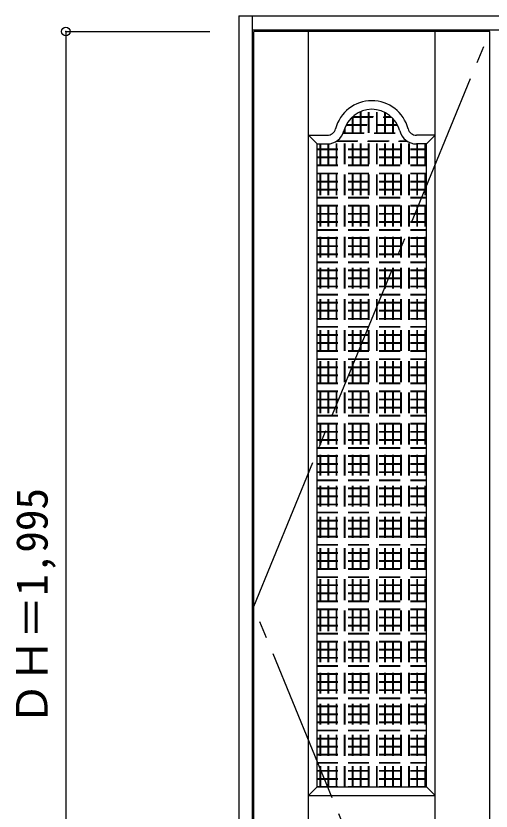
# Model space of a CAD drawing. Units: millimetres, scale not verified. Extents: x -906 to 677, y -1799 to 905.
# Drawn here: x -906 to -82, y -474 to 905 of the extents above; entities that cross this region are included whole.
import ezdxf
from ezdxf.enums import TextEntityAlignment as Align

# ---------------------------------------------------------------- set-up
doc = ezdxf.new("R2010")
doc.units = ezdxf.units.MM
doc.header["$LTSCALE"] = 30
doc.header["$PDMODE"] = 32
doc.header["$PDSIZE"] = 15
doc.linetypes.add('CHAIN2', pattern=[12, 9, -1, 1, -1])
doc.linetypes.add('DASHED1', pattern=[1.8, 1.2, -0.6])
doc.layers.add('0-0', color=4, linetype='DASHED1')
doc.layers.add('0-1_寸法', color=7, linetype='Continuous')
doc.styles.add('ＭＳ ゴシック', font='')
doc.styles.get('ＭＳ ゴシック').set_extended_font_data('MS Gothic')

msp = doc.modelspace()

# ---------------------------------------------------------------- linework, layer by layer
at = {"layer": '0-0', "color": 3, "linetype": 'Continuous'}
for p, q in [((-519.57, 905.23), (-519.57, -1141.77)), ((-519.57, 905.23), (669.43, 905.23)), ((-495.57, -1141.77), (-495.57, 905.23)), ((-495.57, 881.23), (645.43, 881.23)), ((-493.57, -1116.77), (-493.57, 878.23)), ((-83.57, 878.23), (-493.57, 878.23)), ((-83.57, -1116.77), (-83.57, 878.23)), ((-383.57, 683.23), (-366.03, 683.23)), ((-383.57, -431.77), (-383.57, 683.23)), ((-193.57, 683.23), (-211.11, 683.23)), ((-193.57, -431.77), (-193.57, 683.23)), ((-383.57, -431.77), (-193.57, -431.77))]:
    msp.add_line(p, q, dxfattribs=at)
at = {"layer": '0-0', "color": 7, "linetype": 'Continuous'}
for p, q in [((-398.57, -1116.77), (-398.57, 878.23)), ((-178.57, -1116.77), (-178.57, 878.23)), ((-383.57, 683.23), (-398.57, 698.23)), ((-398.57, 698.23), (-366.03, 698.23)), ((-178.57, 698.23), (-211.15, 698.23)), ((-193.57, 683.23), (-178.57, 698.23)), ((-383.57, -431.77), (-398.57, -446.77)), ((-193.57, -431.77), (-178.57, -446.77)), ((-398.57, -446.77), (-178.57, -446.77))]:
    msp.add_line(p, q, dxfattribs=at)
at = {"layer": '0-0'}
for p, q in [((-321.07, -431.77), (-321.07, 731.23)), ((-308.07, -431.77), (-308.07, 739.27)), ((-307.07, -431.77), (-307.07, 739.68)), ((-294.07, -431.77), (-294.07, 742.93)), ((-293.07, -431.77), (-293.07, 743.03)), ((-280.07, -431.77), (-280.07, 742.5)), ((-279.07, -431.77), (-279.07, 742.32)), ((-266.07, -431.77), (-266.07, 737.88)), ((-265.07, -431.77), (-265.07, 737.37)), ((-322.75, 729.73), (-254.4, 729.73)), ((-322.07, -431.77), (-322.07, 730.35)), ((-321.65, 730.73), (-255.5, 730.73)), ((-252.07, -431.77), (-252.07, 727.4)), ((-251.07, -431.77), (-251.07, 726.3)), ((-336.07, -431.77), (-336.07, 708.84)), ((-335.07, -431.77), (-335.07, 711.61)), ((-333.23, 715.73), (-243.92, 715.73)), ((-332.71, 716.73), (-244.44, 716.73)), ((-338.33, 701.73), (-238.82, 701.73)), ((-337.93, 702.73), (-239.22, 702.73)), ((-238.07, -431.77), (-238.07, 700.07)), ((-237.07, -431.77), (-237.07, 698.2)), ((-378.07, -431.77), (-378.07, 683.23)), ((-377.07, -431.77), (-377.07, 683.23)), ((-364.07, -431.77), (-364.07, 683.3)), ((-363.07, -431.77), (-363.07, 683.38)), ((-350.23, 687.73), (-226.92, 687.73)), ((-350.07, -431.77), (-350.07, 687.83)), ((-349.07, -431.77), (-349.07, 688.49)), ((-348.72, 688.73), (-228.43, 688.73)), ((-224.07, -431.77), (-224.07, 686.18)), ((-223.07, -431.77), (-223.07, 685.72)), ((-210.07, -431.77), (-210.07, 683.23)), ((-209.07, -431.77), (-209.07, 683.23)), ((-196.07, -431.77), (-196.07, 683.23)), ((-195.07, -431.77), (-195.07, 683.23)), ((-383.57, 674.73), (-193.57, 674.73)), ((-383.57, 673.73), (-193.57, 673.73)), ((-383.57, 660.73), (-193.57, 660.73)), ((-383.57, 659.73), (-193.57, 659.73)), ((-383.57, 646.73), (-193.57, 646.73)), ((-383.57, 645.73), (-193.57, 645.73)), ((-383.57, 632.73), (-193.57, 632.73)), ((-383.57, 631.73), (-193.57, 631.73)), ((-383.57, 618.73), (-193.57, 618.73)), ((-383.57, 617.73), (-193.57, 617.73)), ((-383.57, 604.73), (-193.57, 604.73)), ((-383.57, 603.73), (-193.57, 603.73)), ((-383.57, 590.73), (-193.57, 590.73)), ((-383.57, 589.73), (-193.57, 589.73)), ((-383.57, 576.73), (-193.57, 576.73)), ((-383.57, 575.73), (-193.57, 575.73)), ((-383.57, 562.73), (-193.57, 562.73)), ((-383.57, 561.73), (-193.57, 561.73)), ((-383.57, 548.73), (-193.57, 548.73)), ((-383.57, 547.73), (-193.57, 547.73)), ((-383.57, 534.73), (-193.57, 534.73)), ((-383.57, 533.73), (-193.57, 533.73)), ((-383.57, 520.73), (-193.57, 520.73)), ((-383.57, 519.73), (-193.57, 519.73)), ((-383.57, 506.73), (-193.57, 506.73)), ((-383.57, 505.73), (-193.57, 505.73)), ((-383.57, 492.73), (-193.57, 492.73)), ((-383.57, 491.73), (-193.57, 491.73)), ((-383.57, 478.73), (-193.57, 478.73)), ((-383.57, 477.73), (-193.57, 477.73)), ((-383.57, 464.73), (-193.57, 464.73)), ((-383.57, 463.73), (-193.57, 463.73)), ((-383.57, 450.73), (-193.57, 450.73)), ((-383.57, 449.73), (-193.57, 449.73)), ((-383.57, 436.73), (-193.57, 436.73)), ((-383.57, 435.73), (-193.57, 435.73)), ((-383.57, 422.73), (-193.57, 422.73)), ((-383.57, 421.73), (-193.57, 421.73)), ((-383.57, 408.73), (-193.57, 408.73)), ((-383.57, 407.73), (-193.57, 407.73)), ((-383.57, 394.73), (-193.57, 394.73)), ((-383.57, 393.73), (-193.57, 393.73)), ((-383.57, 380.73), (-193.57, 380.73)), ((-383.57, 379.73), (-193.57, 379.73)), ((-383.57, 366.73), (-193.57, 366.73)), ((-383.57, 365.73), (-193.57, 365.73)), ((-383.57, 352.73), (-193.57, 352.73)), ((-383.57, 351.73), (-193.57, 351.73)), ((-383.57, 338.73), (-193.57, 338.73)), ((-383.57, 337.73), (-193.57, 337.73)), ((-383.57, 324.73), (-193.57, 324.73)), ((-383.57, 323.73), (-193.57, 323.73)), ((-383.57, 310.73), (-193.57, 310.73)), ((-383.57, 309.73), (-193.57, 309.73)), ((-383.57, 296.73), (-193.57, 296.73)), ((-383.57, 295.73), (-193.57, 295.73)), ((-383.57, 282.73), (-193.57, 282.73)), ((-383.57, 281.73), (-193.57, 281.73)), ((-383.57, 268.73), (-193.57, 268.73)), ((-383.57, 267.73), (-193.57, 267.73)), ((-383.57, 254.73), (-193.57, 254.73)), ((-383.57, 253.73), (-193.57, 253.73)), ((-383.57, 240.73), (-193.57, 240.73)), ((-383.57, 239.73), (-193.57, 239.73)), ((-383.57, 226.73), (-193.57, 226.73)), ((-383.57, 225.73), (-193.57, 225.73)), ((-383.57, 212.73), (-193.57, 212.73)), ((-383.57, 211.73), (-193.57, 211.73)), ((-383.57, 198.73), (-193.57, 198.73)), ((-383.57, 197.73), (-193.57, 197.73)), ((-383.57, 184.73), (-193.57, 184.73)), ((-383.57, 183.73), (-193.57, 183.73)), ((-383.57, 170.73), (-193.57, 170.73)), ((-383.57, 169.73), (-193.57, 169.73)), ((-383.57, 156.73), (-193.57, 156.73)), ((-383.57, 155.73), (-193.57, 155.73)), ((-383.57, 142.73), (-193.57, 142.73)), ((-383.57, 141.73), (-193.57, 141.73)), ((-383.57, 128.73), (-193.57, 128.73)), ((-383.57, 127.73), (-193.57, 127.73)), ((-383.57, 114.73), (-193.57, 114.73)), ((-383.57, 113.73), (-193.57, 113.73)), ((-383.57, 100.73), (-193.57, 100.73)), ((-383.57, 99.73), (-193.57, 99.73)), ((-383.57, 86.73), (-193.57, 86.73)), ((-383.57, 85.73), (-193.57, 85.73)), ((-383.57, 72.73), (-193.57, 72.73)), ((-383.57, 71.73), (-193.57, 71.73)), ((-383.57, 58.73), (-193.57, 58.73)), ((-383.57, 57.73), (-193.57, 57.73)), ((-383.57, 44.73), (-193.57, 44.73)), ((-383.57, 43.73), (-193.57, 43.73)), ((-383.57, 30.73), (-193.57, 30.73)), ((-383.57, 29.73), (-193.57, 29.73)), ((-383.57, 16.73), (-193.57, 16.73)), ((-383.57, 15.73), (-193.57, 15.73)), ((-383.57, 2.73), (-193.57, 2.73)), ((-383.57, 1.73), (-193.57, 1.73)), ((-383.57, -11.27), (-193.57, -11.27)), ((-383.57, -12.27), (-193.57, -12.27)), ((-383.57, -25.27), (-193.57, -25.27)), ((-383.57, -26.27), (-193.57, -26.27)), ((-383.57, -39.27), (-193.57, -39.27)), ((-383.57, -40.27), (-193.57, -40.27)), ((-383.57, -53.27), (-193.57, -53.27)), ((-383.57, -54.27), (-193.57, -54.27)), ((-383.57, -67.27), (-193.57, -67.27)), ((-383.57, -68.27), (-193.57, -68.27)), ((-383.57, -81.27), (-193.57, -81.27)), ((-383.57, -82.27), (-193.57, -82.27)), ((-383.57, -95.27), (-193.57, -95.27)), ((-383.57, -96.27), (-193.57, -96.27)), ((-383.57, -109.27), (-193.57, -109.27)), ((-383.57, -110.27), (-193.57, -110.27)), ((-383.57, -123.27), (-193.57, -123.27)), ((-383.57, -124.27), (-193.57, -124.27)), ((-383.57, -137.27), (-193.57, -137.27)), ((-383.57, -138.27), (-193.57, -138.27)), ((-383.57, -151.27), (-193.57, -151.27)), ((-383.57, -152.27), (-193.57, -152.27)), ((-383.57, -165.27), (-193.57, -165.27)), ((-383.57, -166.27), (-193.57, -166.27)), ((-383.57, -179.27), (-193.57, -179.27)), ((-383.57, -180.27), (-193.57, -180.27)), ((-383.57, -193.27), (-193.57, -193.27)), ((-383.57, -194.27), (-193.57, -194.27)), ((-383.57, -207.27), (-193.57, -207.27)), ((-383.57, -208.27), (-193.57, -208.27)), ((-383.57, -221.27), (-193.57, -221.27)), ((-383.57, -222.27), (-193.57, -222.27)), ((-383.57, -235.27), (-193.57, -235.27)), ((-383.57, -236.27), (-193.57, -236.27)), ((-383.57, -249.27), (-193.57, -249.27)), ((-383.57, -250.27), (-193.57, -250.27)), ((-383.57, -263.27), (-193.57, -263.27)), ((-383.57, -264.27), (-193.57, -264.27)), ((-383.57, -277.27), (-193.57, -277.27)), ((-383.57, -278.27), (-193.57, -278.27)), ((-383.57, -291.27), (-193.57, -291.27)), ((-383.57, -292.27), (-193.57, -292.27)), ((-383.57, -305.27), (-193.57, -305.27)), ((-383.57, -306.27), (-193.57, -306.27)), ((-383.57, -319.27), (-193.57, -319.27)), ((-383.57, -320.27), (-193.57, -320.27)), ((-383.57, -333.27), (-193.57, -333.27)), ((-383.57, -334.27), (-193.57, -334.27)), ((-383.57, -347.27), (-193.57, -347.27)), ((-383.57, -348.27), (-193.57, -348.27)), ((-383.57, -361.27), (-193.57, -361.27)), ((-383.57, -362.27), (-193.57, -362.27)), ((-383.57, -375.27), (-193.57, -375.27)), ((-383.57, -376.27), (-193.57, -376.27)), ((-383.57, -389.27), (-193.57, -389.27)), ((-383.57, -390.27), (-193.57, -390.27)), ((-383.57, -403.27), (-193.57, -403.27)), ((-383.57, -404.27), (-193.57, -404.27)), ((-383.57, -417.27), (-193.57, -417.27)), ((-383.57, -418.27), (-193.57, -418.27)), ((-383.57, -431.27), (-193.57, -431.27))]:
    msp.add_line(p, q, dxfattribs=at)
at = {"layer": '0-0', "color": 7, "linetype": 'CHAIN2'}
msp.add_lwpolyline([(-83.57, -1116.77), (-493.57, -119.27), (-83.57, 878.23)], dxfattribs=at)
at = {"layer": '0-0', "color": 7, "linetype": 'Continuous'}
for centre, radius, start, end in [((-288.57, 693.23), 65, 14.47731, 165.52269), ((-366.03, 713.23), 15, 270, 345.52269), ((-211.11, 713.23), 15, 194.47731, 270)]:
    msp.add_arc(centre, radius, start, end, dxfattribs=at)
at = {"layer": '0-0', "color": 3, "linetype": 'Continuous'}
for centre, radius, start, end in [((-288.57, 693.23), 50, 14.47731, 165.52269), ((-366.03, 713.23), 30, 270, 345.52269), ((-211.11, 713.23), 30, 194.47731, 270)]:
    msp.add_arc(centre, radius, start, end, dxfattribs=at)
at = {"layer": '0-1_寸法', "color": 4}
for q in [(-819.57, -1116.77), (-569.57, 878.23)]:
    msp.add_line((-819.57, 878.23), q, dxfattribs=at)
at = {"layer": '0-1_寸法'}
msp.add_point((-819.57, 878.23), dxfattribs=at)

# ---------------------------------------------------------------- texts
at = {"layer": '0-1_寸法', "style": 'ＭＳ ゴシック'}
msp.add_text('ＤＨ＝1,995', height=54.99, rotation=90, dxfattribs=at).set_placement((-834.57, -325.52), align=Align.BOTTOM_LEFT)

doc.saveas('drawing.dxf')
